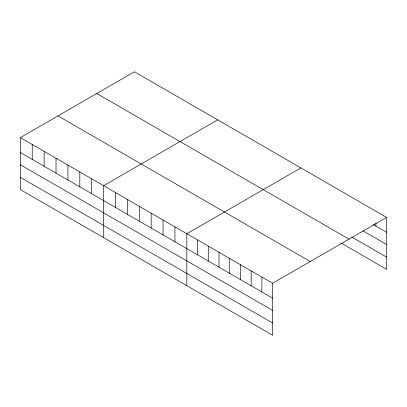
<?xml version="1.0" encoding="UTF-8"?>
<svg xmlns="http://www.w3.org/2000/svg" width="407" height="407" viewBox="0 0 407 407"><rect width="100%" height="100%" fill="white"/><g stroke="black" fill="none" stroke-linecap="round" stroke-linejoin="round"><path stroke-width="0.61" d="M272.598 310.388L272.598 283.262L20.35 137.627L20.35 189.586L272.598 335.22L272.598 310.388L20.35 164.754M341.086 243.065L386.65 269.373L386.65 217.414L134.402 71.78L20.35 137.627M217.643 119.841L103.592 185.689L103.592 237.642M300.885 167.898L186.833 233.745L186.833 285.704M272.598 283.262L386.65 217.414M373.25 224.572L386.65 232.311M363.064 230.922L386.65 244.541M351.806 237.027L386.65 257.143M96.764 93.508L349.013 239.143M57.987 115.898L310.236 261.533M20.35 152.523L272.598 298.153M20.35 177.355L272.598 322.99M375.931 223.016L375.931 226.119M261.879 277.075L261.879 291.967M251.16 270.884L251.16 285.775M240.435 264.692L240.435 279.589M229.716 258.506L229.716 273.397M218.997 252.315L218.997 267.206M208.277 246.128L208.277 261.019M197.553 239.937L197.553 254.828M174.944 226.882L174.944 241.773M163.049 220.014L163.049 234.91M151.16 213.151L151.16 228.042M139.265 206.283L139.265 221.179M127.376 199.42L127.376 214.311M115.486 192.552L115.486 207.448M91.702 178.821L91.702 193.717M79.808 171.958L79.808 186.849M67.918 165.089L67.918 179.986M56.024 158.226L56.024 173.117M44.134 151.358L44.134 166.254M32.239 144.495L32.239 159.386"/></g></svg>
